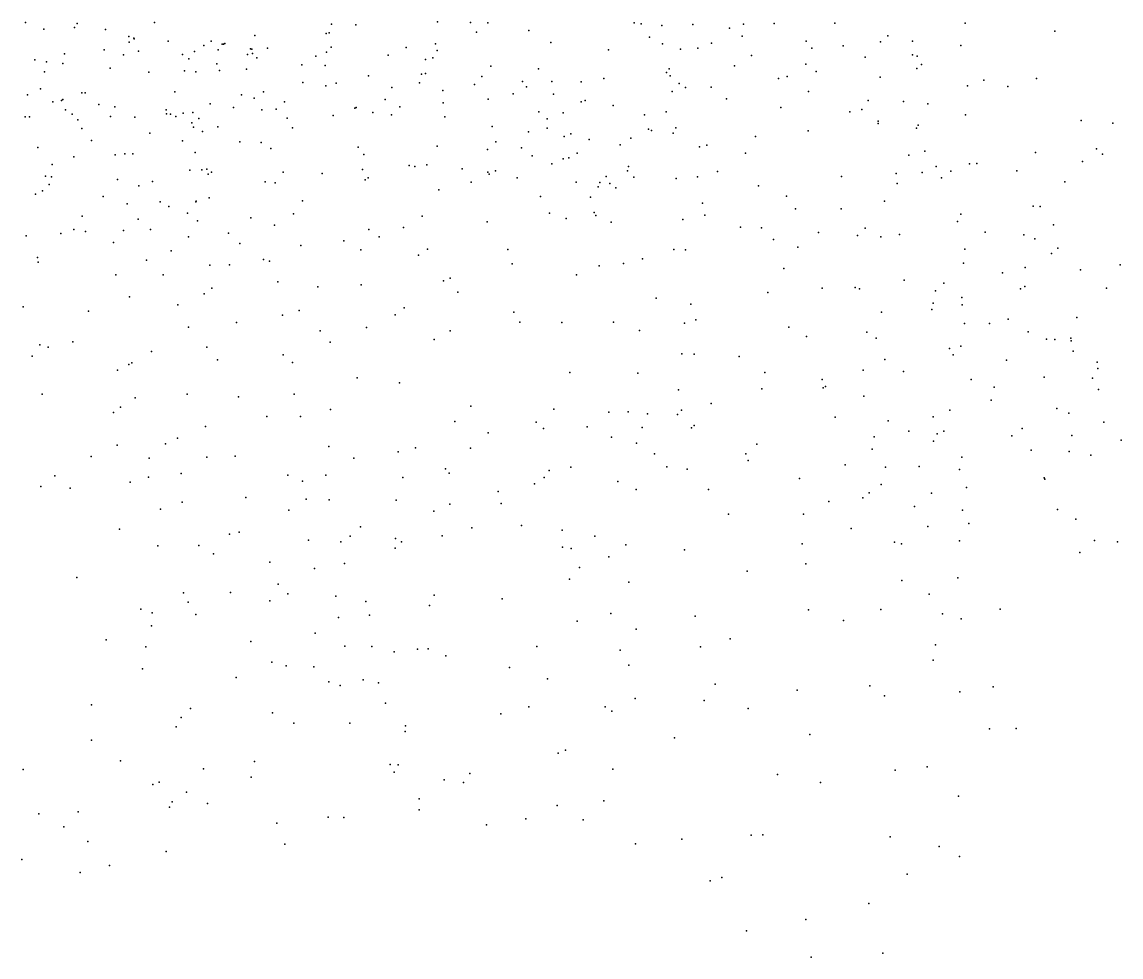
# Model space of a CAD drawing. Header units: metres. Extents: x -23.9 to 23.9, y -28.5 to 28.5.
# Drawn here: x -4.62 to 1.03, y -19.23 to -14.42 of the extents above; entities that cross this region are included whole.
import ezdxf

# ---------------------------------------------------------------- set-up
doc = ezdxf.new("R2010")
doc.units = ezdxf.units.M

msp = doc.modelspace()

# ---------------------------------------------------------------- linework, layer by layer
for p in [(-4.6017, -14.4235, 18.9187), (-4.5082, -14.4593, -0.2133), (-4.351, -14.4497, 14.6879), (-4.3375, -14.4301, -1.9372), (-4.1902, -14.4599, 17.5601), (-3.9382, -14.4243, 14.724), (-3.0281, -14.4326, 10.8429), (-2.9041, -14.4365, 4.8189), (-2.4834, -14.4217, 13.1299), (-2.3145, -14.4246, 17.1206), (-2.2247, -14.4268, 1.192), (-2.0136, -14.4654, -1.128), (-1.4723, -14.4264, 2.3395), (-1.4353, -14.4307, 17.2024), (-1.3297, -14.4389, -0.8757), (-1.1696, -14.4349, 1.5156), (-0.9825, -14.4531, 9.8807), (-0.9103, -14.4327, 4.147), (-0.752, -14.4297, 5.3625), (-0.4404, -14.4285, 13.1093), (0.231, -14.4285, 11.4789), (0.6915, -14.4687, 5.0118), (-4.0712, -14.496, 13.415), (-4.0688, -14.5248, 1.2897), (-4.0458, -14.5042, 6.0777), (-4.0438, -14.5076, 16.675), (-3.8686, -14.5198, 12.82), (-3.6475, -14.5201, 10.7438), (-3.4232, -14.4908, -1.0908), (-3.0563, -14.4804, 15.5802), (-3.0405, -14.4775, -1.8498), (-2.2829, -14.4732, 9.5413), (-1.3931, -14.5002, 16.1469), (-0.9158, -14.4942, 4.6969), (-0.5882, -14.5207, 4.523), (-0.2052, -14.5237, 16.6067), (-0.1679, -14.4936, 14.37), (-0.0403, -14.5196, 15.6044), (-4.1986, -14.5641, 0.4509), (-4.0221, -14.5725, -4.1494), (-3.7333, -14.5727, 1.4236), (-3.6854, -14.5428, 0.8952), (-3.6115, -14.5655, -2.7778), (-3.5903, -14.5359, 1.8537), (-3.5838, -14.5352, -1.9439), (-3.5773, -14.5318, -4.4691), (-3.4447, -14.5597, 6.0861), (-3.4389, -14.5613, 13.5747), (-3.3581, -14.557, 14.9723), (-3.0549, -14.5764, 6.9927), (-3.0302, -14.5519, 10.1214), (-2.6441, -14.5521, 10.7837), (-2.4938, -14.5334, -3.8026), (-2.4856, -14.5675, -3.0102), (-1.9006, -14.5272, 4.5744), (-1.6036, -14.5656, 9.886), (-1.327, -14.5347, 13.4189), (-1.234, -14.5617, 15.5007), (-1.1443, -14.5563, -2.8783), (-1.0746, -14.5311, 11.5841), (-0.5587, -14.5557, -1.2124), (-0.3971, -14.5437, 10.1906), (0.2081, -14.5431, 5.2878), (-4.5548, -14.6156, 12.954), (-4.4938, -14.6269, 16.8765), (-4.4113, -14.6345, 17.9181), (-4.4024, -14.5854, -2.2398), (-4.0984, -14.59, 4.0837), (-3.7957, -14.5882, -2.4422), (-3.7619, -14.6107, 8.8846), (-3.6183, -14.637, 9.9375), (-3.4616, -14.589, 9.3721), (-3.4349, -14.5843, 6.8613), (-3.412, -14.6059, 12.717), (-3.1086, -14.5973, 7.5741), (-2.7369, -14.593, 7.207), (-2.5461, -14.6143, 8.6677), (-2.5071, -14.6059, 16.538), (-0.8689, -14.5941, 2.2956), (-0.5896, -14.6392, 1.7816), (-0.2846, -14.6022, 1.931), (-0.0408, -14.5912, 10.1387), (-0.0159, -14.5976, 5.0167), (-4.5046, -14.6779, 4.9951), (-4.1678, -14.6582, 12.974), (-3.9683, -14.6803, 16.1649), (-3.784, -14.672, -3.9083), (-3.7267, -14.6783, 14.8609), (-3.6052, -14.6708, -0.7255), (-3.4657, -14.6637, -4.1015), (-3.1816, -14.6421, -2.9931), (-3.0618, -14.6461, 3.7737), (-2.5658, -14.6897, 10.2619), (-2.5452, -14.6864, 12.5108), (-2.2088, -14.6489, 16.0993), (-1.9649, -14.6621, -3.4912), (-1.3052, -14.6818, -2.372), (-1.2925, -14.6622, 9.7428), (-0.9559, -14.6469, 14.0752), (-0.5357, -14.6754, 2.2077), (-0.018, -14.6606, 11.6043), (0.0051, -14.6403, 14.9455), (-3.1754, -14.7332, 11.1669), (-3.0573, -14.7498, 13.3142), (-3.0047, -14.7365, 12.6096), (-2.8388, -14.699, 2.0965), (-2.5759, -14.7341, 13.5421), (-2.2939, -14.7422, 11.164), (-2.2555, -14.7012, 10.7272), (-2.047, -14.7272, 1.1556), (-1.8949, -14.7274, 17.3446), (-1.7446, -14.7299, 13.2722), (-1.6289, -14.7125, -1.1614), (-1.2863, -14.6986, -1.9777), (-1.2402, -14.7376, 4.6088), (-0.7303, -14.7119, -1.6735), (-0.6857, -14.7016, 11.8295), (-0.2072, -14.7058, 12.2671), (0.2417, -14.7498, 12.7432), (0.327, -14.7206, 9.1212), (0.5968, -14.7123, 8.8681), (-4.5914, -14.7953, -2.5849), (-4.5255, -14.7658, -1.7248), (-4.3127, -14.7865, 17.1947), (-4.2964, -14.7867, 17.6257), (-3.835, -14.7804, 12.5671), (-3.4922, -14.7954, 15.6599), (-3.3779, -14.7801, 3.6614), (-2.7178, -14.7584, 4.1094), (-2.456, -14.7745, -1.2495), (-2.0945, -14.7905, 13.6174), (-2.0256, -14.7556, 9.7251), (-1.8877, -14.7926, 12.2624), (-1.276, -14.779, 1.483), (-1.208, -14.7586, 16.9436), (-1.0766, -14.7562, -1.101), (-0.5754, -14.7789, 12.4474), (0.4495, -14.754, 5.0622), (-4.4616, -14.8319, 16.0581), (-4.4167, -14.825, 5.8761), (-4.4107, -14.8193, 16.4113), (-4.2261, -14.8457, 4.5614), (-4.1422, -14.8571, -0.3187), (-3.6521, -14.8431, 1.2201), (-3.5322, -14.8617, 8.8643), (-3.4262, -14.8137, 14.0234), (-3.2698, -14.8321, 2.0581), (-2.9089, -14.8653, 0.8181), (-2.9021, -14.8611, -2.9816), (-2.7533, -14.8194, -1.8383), (-2.6777, -14.8573, 11.1279), (-2.4546, -14.8367, 16.845), (-2.2227, -14.8183, 9.4166), (-1.7453, -14.8325, 11.8752), (-1.7238, -14.8259, 4.7337), (-1.5795, -14.8505, 17.2649), (-0.9966, -14.8167, 9.5244), (-0.717, -14.8616, 16.6929), (-0.269, -14.8258, 4.8748), (-0.0868, -14.8309, 13.5751), (0.0385, -14.8416, 16.1041), (-4.6045, -14.9095, 14.5637), (-4.5816, -14.91, 12.2024), (-4.3962, -14.8733, 10.2282), (-4.363, -14.8954, 7.8027), (-4.1659, -14.9077, 12.5425), (-4.0406, -14.9101, 4.2451), (-3.8792, -14.8726, -1.6407), (-3.8769, -14.8945, -2.2427), (-3.8575, -14.8962, 10.8813), (-3.8286, -14.9073, 8.6946), (-3.7917, -14.8907, 15.8001), (-3.7416, -14.8877, 3.7755), (-3.7107, -14.9184, 6.0535), (-3.3863, -14.8732, 9.7516), (-3.3127, -14.8694, 9.2212), (-3.2568, -14.9154, 7.9023), (-3.02, -14.9026, 9.9094), (-2.8163, -14.8871, 8.7504), (-2.7202, -14.8983, 4.764), (-2.4456, -14.9092, -2.9217), (-1.9616, -14.8834, 10.525), (-1.9202, -14.9189, -1.0787), (-1.838, -14.8889, 11.0868), (-1.4183, -14.8992, 11.6594), (-1.3077, -14.8827, 13.8873), (-0.3628, -14.8831, 12.9139), (-0.3017, -14.8715, 10.0694), (0.2318, -14.8984, 9.5113), (-4.3339, -14.9253, 11.9265), (-4.3127, -14.9695, 4.9336), (-3.7464, -14.9399, -2.7734), (-3.7388, -14.9629, -0.8497), (-3.6141, -14.96, 15.1612), (-3.229, -14.9654, 0.8853), (-2.202, -14.9596, -3.279), (-1.919, -14.9669, 16.0874), (-1.3982, -14.9731, 13.211), (-1.3827, -14.9788, 1.8495), (-1.2582, -14.9659, 15.411), (-0.2175, -14.9434, 13.8938), (-0.2174, -14.9322, 16.5311), (-0.0197, -14.9679, 9.883), (-0.011, -14.9518, 15.5921), (0.8273, -14.9274, 12.592), (0.9904, -14.9415, 11.8112), (-4.2625, -15.0315, 10.7582), (-3.9637, -14.993, 11.9326), (-3.7954, -15.032, 6.4882), (-3.6917, -14.9849, -1.3036), (-2.0162, -14.987, 11.3839), (-1.8324, -15.0097, 9.5953), (-1.7982, -14.997, 2.1835), (-1.7043, -15.0261, 10.7556), (-1.49, -15.0185, -3.2608), (-1.2718, -14.9929, -2.9673), (-0.8473, -15.011, 4.5634), (-0.5775, -14.9818, 9.8713), (-4.5387, -15.0675, 17.4541), (-3.4994, -15.0372, 7.3682), (-3.39, -15.0419, 11.1761), (-3.3399, -15.0723, 13.7878), (-2.8908, -15.0657, 13.4674), (-2.4859, -15.0593, 13.7247), (-2.227, -15.0765, 16.348), (-2.1838, -15.0384, 1.6426), (-2.0518, -15.0691, 8.9659), (-1.5439, -15.0538, -2.2126), (-1.1354, -15.0637, 16.0524), (-1.0983, -15.0556, 12.8744), (0.023, -15.0855, 14.9104), (0.9057, -15.0741, 4.4239), (-4.354, -15.1145, -0.1384), (-4.1407, -15.1044, -1.3872), (-4.0917, -15.099, 15.8786), (-4.0509, -15.1001, -0.6825), (-3.7295, -15.0931, 14.5537), (-2.8616, -15.1031, 12.2558), (-1.9969, -15.1105, 1.9205), (-1.8367, -15.1246, 12.4938), (-1.8084, -15.1202, 1.5463), (-1.7644, -15.0955, 13.6338), (-0.8992, -15.0956, 16.4593), (-0.059, -15.1061, 9.5299), (0.5921, -15.0922, 11.6208), (0.833, -15.1383, 8.6766), (0.9357, -15.1009, 12.1944), (-4.4649, -15.1538, 10.4612), (-3.7574, -15.1832, 15.5063), (-3.6952, -15.1812, -1.9672), (-3.6693, -15.1777, 12.2836), (-3.6625, -15.2045, 10.9541), (-3.6464, -15.1938, 7.7555), (-3.2774, -15.1929, 7.6677), (-3.0761, -15.2006, 3.7718), (-2.8689, -15.1807, -1.8141), (-2.63, -15.16, 9.1798), (-2.6005, -15.1639, -2.1225), (-2.5383, -15.1553, -1.6773), (-2.3559, -15.1773, -1.3527), (-2.2244, -15.1936, 10.2226), (-2.2181, -15.2032, 14.1148), (-2.1848, -15.1876, -2.9396), (-1.896, -15.1509, -2.3345), (-1.5062, -15.1865, 9.4479), (-1.5011, -15.1648, -2.563), (-1.0431, -15.1898, 11.9187), (-0.1246, -15.2001, 12.8338), (0.0092, -15.195, 14.5465), (0.0819, -15.1642, 11.9315), (0.1562, -15.1892, 12.336), (0.252, -15.1513, 12.8259), (0.2905, -15.1498, 9.273), (0.4966, -15.1865, 5.5808), (-4.499, -15.2137, 14.8293), (-4.4801, -15.2577, 14.3928), (-4.4681, -15.2179, 9.9307), (-4.1285, -15.2307, 5.1449), (-3.949, -15.242, 4.2302), (-3.3696, -15.2425, -1.7748), (-3.3185, -15.2481, 1.428), (-2.8562, -15.2325, 1.2097), (-2.8407, -15.2234, 1.6925), (-2.3109, -15.2452, 4.4215), (-2.0741, -15.2222, 16.8752), (-1.771, -15.2449, 14.0155), (-1.6494, -15.2465, 16.8772), (-1.6165, -15.2162, 16.4111), (-1.5964, -15.2518, -2.9333), (-1.4733, -15.2198, 12.0504), (-1.2553, -15.2268, 13.8419), (-1.1466, -15.2182, 15.0299), (-0.4066, -15.2163, 4.9408), (-0.1201, -15.252, 15.2662), (0.109, -15.2223, 5.0911), (0.7421, -15.2431, 7.6636), (-4.5507, -15.3074, 11.6686), (-4.5145, -15.2891, 7.4921), (-4.2036, -15.318, -0.8978), (-4.0197, -15.2644, 5.6172), (-2.4774, -15.2851, 11.5383), (-1.6575, -15.2691, 11.1516), (-1.567, -15.2736, -1.5401), (-0.8327, -15.2634, 16.0982), (-0.6884, -15.3175, 4.6723), (-4.0803, -15.3565, 11.6103), (-3.9092, -15.3462, 15.1958), (-3.8648, -15.3694, 6.0901), (-3.7269, -15.3455, -2.4504), (-3.7252, -15.3433, 5.3731), (-3.6586, -15.3253, 8.795), (-3.1787, -15.3408, 8.1935), (-1.9538, -15.3189, -1.3421), (-1.6968, -15.3219, 4.5947), (-1.12, -15.3527, 14.5257), (-0.1841, -15.3434, 12.5139), (0.5805, -15.3687, 4.7099), (0.6168, -15.3701, 12.6424), (-4.3109, -15.4198, 15.5076), (-3.7695, -15.4036, 4.5845), (-3.4438, -15.4287, 4.7932), (-3.224, -15.4078, 11.1528), (-2.562, -15.4197, 12.3658), (-1.9078, -15.4037, -1.9973), (-1.6782, -15.4012, 11.5831), (-1.669, -15.4163, 10.5694), (-1.1093, -15.4146, 13.1453), (-0.6424, -15.3828, 14.1797), (-0.4067, -15.3819, 15.5295), (0.2078, -15.4092, 5.6602), (-4.0223, -15.4352, 7.1715), (-3.7183, -15.4434, 13.8806), (-3.3216, -15.4664, -2.754), (-2.6579, -15.4789, 4.5346), (-2.2276, -15.4491, 12.1488), (-1.8219, -15.4321, 12.1796), (-1.5911, -15.4508, 12.5497), (-1.2213, -15.4362, 13.4822), (-0.9254, -15.4772, 14.9394), (-0.8175, -15.4794, 9.4927), (-0.2843, -15.4813, 9.0693), (0.1914, -15.4464, 13.4301), (0.6846, -15.464, 8.96), (-4.5999, -15.521, -1.0347), (-4.4216, -15.5092, 6.1722), (-4.3536, -15.4888, 10.5978), (-4.2946, -15.4985, 6.6992), (-4.0988, -15.4937, 7.5899), (-3.9599, -15.4878, 14.1548), (-3.7637, -15.5265, 6.5233), (-3.558, -15.5075, 4.0471), (-2.8371, -15.4891, -2.4955), (-2.7834, -15.5259, 13.8011), (-0.7554, -15.5398, 13.7826), (-0.5241, -15.5034, 13.199), (-0.3228, -15.5193, 14.8754), (-0.204, -15.5264, 13.3721), (-0.1083, -15.5147, 5.2697), (0.3338, -15.5021, 12.2861), (0.5321, -15.5165, 13.3449), (0.5889, -15.5362, 5.2851), (-4.1492, -15.5559, 8.6378), (-3.8527, -15.598, 5.8184), (-3.5003, -15.5596, 9.1466), (-3.1863, -15.5703, 4.1699), (-2.965, -15.5473, 9.1763), (-2.8779, -15.5935, 4.831), (-2.5343, -15.5893, 10.1835), (-2.1225, -15.5916, 12.4449), (-1.2682, -15.5905, 12.6418), (-1.2089, -15.5931, 4.5179), (-0.6304, -15.5796, 14.4945), (0.2291, -15.5893, 9.1754), (0.7061, -15.5843, 5.8559), (-4.541, -15.6321, 10.1881), (-4.5366, -15.656, 14.0931), (-3.9799, -15.6468, 8.0375), (-3.3784, -15.6425, 12.3228), (-3.3474, -15.6517, 8.3906), (-2.5821, -15.6203, 11.5901), (-1.4288, -15.6385, 12.1203), (0.6749, -15.612, 4.9346), (-3.6548, -15.6719, 12.5682), (-3.5528, -15.6694, 13.5692), (-2.1003, -15.6641, 4.2925), (-1.652, -15.6748, 11.273), (-1.5268, -15.6631, 13.9606), (-0.7027, -15.6888, 4.8641), (0.2216, -15.6612, 14.8711), (0.4224, -15.7117, 15.4068), (0.5386, -15.684, 6.6282), (0.8226, -15.6949, 12.7742), (1.028, -15.6696, 6.9526), (-4.1373, -15.7218, 5.9936), (-3.8938, -15.7216, 6.8206), (-3.3039, -15.7581, 10.8987), (-2.4522, -15.7516, 12.6858), (-2.4186, -15.7387, 9.5949), (-1.7688, -15.7219, 10.0459), (-0.0833, -15.7492, 15.4992), (0.1197, -15.7636, 5.3701), (-3.6842, -15.8198, 5.623), (-3.6449, -15.7893, 12.0888), (-3.0982, -15.7824, 5.3818), (-2.8754, -15.772, 13.4252), (-2.3783, -15.8099, 14.2547), (-0.7843, -15.8124, 9.1453), (-0.5045, -15.7903, 12.6615), (-0.3363, -15.7858, 13.888), (-0.3127, -15.793, 4.8232), (0.0771, -15.8032, 13.6549), (0.5151, -15.7927, 8.4745), (0.537, -15.7806, 7.1901), (0.9573, -15.7895, 8.9038), (-4.0679, -15.8351, 14.0596), (-3.8199, -15.8753, 10.5521), (-1.3591, -15.8415, 10.1864), (-1.1808, -15.8718, 9.1154), (0.0651, -15.867, 5.0473), (0.2133, -15.8379, 12.175), (0.2152, -15.8756, 8.0858), (-4.6149, -15.8856, 11.4234), (-4.2779, -15.9085, 8.1457), (-3.2802, -15.9285, 11.5432), (-3.1953, -15.9039, 12.4469), (-2.7008, -15.9271, 13.9248), (-2.6551, -15.8903, 11.9473), (-2.0908, -15.9131, 9.6768), (-0.2007, -15.9127, 14.2158), (0.0592, -15.8997, 8.4927), (-3.7638, -15.9903, 13.5944), (-3.5178, -15.9669, 6.4385), (-2.8479, -15.9925, 5.1917), (-2.0594, -15.9641, 14.2485), (-1.8439, -15.9664, 4.1885), (-1.5792, -15.9655, 13.3151), (-1.2139, -15.9705, 12.0685), (-1.1543, -15.9531, 12.9691), (-0.6765, -15.99, 13.7951), (0.2271, -15.9722, 14.5372), (0.3557, -15.9711, 13.7641), (0.4508, -15.9486, 15.668), (0.8039, -15.9408, 8.1426), (-3.0869, -16.0085, 12.0049), (-2.4185, -16.0084, 4.179), (-1.4449, -16.0076, 4.8001), (-0.5855, -16.0385, 14.1271), (-0.276, -16.0168, 8.9255), (-0.2273, -16.0476, 14.6291), (0.5538, -16.0142, 14.6603), (0.6486, -16.0519, 8.981), (0.7742, -16.0476, 5.3701), (-4.5294, -16.0812, 10.4579), (-4.4859, -16.0939, 7.9083), (-4.3592, -16.0653, 13.887), (-3.6696, -16.0924, 13.204), (-3.0363, -16.0681, 12.9197), (-2.5011, -16.0543, 12.2406), (0.1504, -16.1005, 6.115), (0.2088, -16.0883, 5.5788), (0.6922, -16.0539, 5.7996), (0.775, -16.0611, 13.1614), (-4.5684, -16.139, 13.3164), (-3.9542, -16.1149, 12.0046), (-3.6144, -16.1584, 8.1562), (-3.2772, -16.1327, 5.6915), (-1.2274, -16.1283, 11.0318), (-1.1631, -16.1294, 10.5395), (-0.9315, -16.1418, 9.1206), (-0.1829, -16.1562, 7.8879), (0.1685, -16.1334, 7.1736), (0.4421, -16.1594, 8.5164), (0.7863, -16.1143, 15.3537), (-4.1286, -16.2115, 11.2325), (-4.0714, -16.183, 13.5768), (-4.0554, -16.1732, 5.8844), (-3.229, -16.1713, 6.2543), (-0.295, -16.2122, 15.665), (-0.0864, -16.2178, 8.5554), (0.9092, -16.171, 4.1682), (0.912, -16.2022, 12.3828), (-2.897, -16.2505, 5.9663), (-2.6782, -16.2773, 13.7321), (-1.8025, -16.2237, 13.8887), (-1.4538, -16.227, 9.8554), (-0.8006, -16.2232, 4.8153), (-0.5055, -16.2602, 14.9435), (0.2603, -16.2588, 12.3357), (0.6366, -16.2473, 15.6359), (0.8855, -16.2523, 4.5237), (-3.7718, -16.3341, 6.6618), (-3.2203, -16.3343, 5.3259), (-1.2444, -16.3128, 9.1133), (-0.8149, -16.308, 13.9318), (-0.4997, -16.3016, 15.3715), (-0.4884, -16.2957, 13.191), (0.3794, -16.2989, 14.1909), (0.9158, -16.3116, 6.1127), (-4.5176, -16.3355, 5.8192), (-4.0389, -16.3536, 7.8437), (-3.5063, -16.3479, 12.3832), (-1.0757, -16.3824, 12.7891), (-0.2913, -16.3451, 12.736), (0.3635, -16.3652, 13.2695), (-4.1504, -16.4294, 8.9192), (-4.1147, -16.4016, 10.6657), (-3.0339, -16.4133, 4.908), (-2.3126, -16.3957, 12.3451), (-1.8854, -16.4125, 9.4997), (-1.6017, -16.4275, 13.2903), (-1.5032, -16.4255, 5.0687), (-1.403, -16.4366, 11.9896), (-1.2484, -16.4388, 10.0821), (-1.2293, -16.4176, 11.5337), (0.151, -16.4166, 6.3288), (0.7025, -16.4092, 9.1844), (0.764, -16.4318, 14.8524), (-3.6764, -16.5006, 7.2386), (-3.3614, -16.4497, 8.1944), (-3.1881, -16.4492, 10.585), (-2.3937, -16.4747, 13.8221), (-1.9753, -16.4789, 4.2165), (-1.7135, -16.5029, 5.3629), (-1.1636, -16.4955, 6.102), (-0.4378, -16.4533, 8.9704), (-0.1656, -16.4719, 7.146), (0.0664, -16.4505, 12.5689), (0.9428, -16.4792, 5.4955), (-3.82, -16.5614, 7.5492), (-2.2236, -16.5339, 6.0159), (-1.938, -16.5111, 13.7172), (-1.5882, -16.5554, 4.7545), (-1.4312, -16.5069, 9.5661), (-1.1764, -16.508, 12.2606), (-0.237, -16.5545, 15.6464), (-0.0596, -16.5251, 13.0687), (0.0855, -16.5391, 6.7198), (0.1201, -16.5246, 15.7925), (0.4697, -16.5487, 14.5931), (0.524, -16.5111, 13.6731), (0.7789, -16.5471, 15.2724), (-4.1309, -16.5963, 6.0373), (-3.8832, -16.5907, 6.8785), (-3.0417, -16.6034, 7.7209), (-2.5967, -16.6111, 12.1718), (-2.3144, -16.6127, 11.9328), (-1.4595, -16.5859, 5.7838), (-0.842, -16.5912, 5.0585), (0.0674, -16.5761, 5.4755), (1.0318, -16.5709, 12.1989), (-4.2655, -16.6557, 7.6905), (-3.9671, -16.6638, 6.4808), (-3.67, -16.6589, 13.0865), (-3.5236, -16.6527, 12.7068), (-2.9135, -16.6644, 10.4828), (-2.6864, -16.6311, 13.6082), (-1.3667, -16.642, 5.3934), (-0.8981, -16.641, 8.9024), (-0.2489, -16.6182, 8.3939), (0.2136, -16.6591, 14.3136), (0.5698, -16.6234, 8.1562), (0.7651, -16.6302, 13.3834), (0.8758, -16.6484, 4.2262), (-2.4417, -16.7194, 10.4904), (-1.9098, -16.7271, 9.708), (-1.7977, -16.7108, 13.4095), (-1.3035, -16.7086, 10.5867), (-1.2, -16.7198, 11.2537), (-0.886, -16.6762, 5.3913), (-0.3862, -16.6984, 15.263), (-0.1803, -16.7092, 14.4126), (-0.0059, -16.7069, 7.3541), (0.2004, -16.7218, 5.8945), (-4.4511, -16.754, 6.8019), (-4.064, -16.787, 13.1853), (-3.9707, -16.761, 7.2745), (-3.8013, -16.7421, 12.2114), (-3.2527, -16.7517, 5.5067), (-3.1779, -16.7819, 12.2961), (-3.0577, -16.7514, 6.4228), (-2.662, -16.7638, 10.7642), (-2.4238, -16.7414, 4.6269), (-1.9349, -16.7629, 12.4376), (-1.5566, -16.7836, 12.3554), (-0.6225, -16.7686, 14.1595), (0.6365, -16.7652, 15.0206), (0.6402, -16.7709, 12.532), (-4.5243, -16.8099, 6.3822), (-4.3733, -16.818, 7.2465), (-2.1708, -16.8359, 9.9914), (-1.9854, -16.7953, 4.6341), (-1.461, -16.8254, 10.2092), (-1.0906, -16.8241, 5.7572), (-0.2638, -16.8422, 6.6866), (-0.2012, -16.8, 5.2934), (0.0564, -16.8435, 14.7563), (0.2366, -16.8138, 15.5822), (-3.7971, -16.8906, 12.5673), (-3.4687, -16.8659, 8.8366), (-3.1588, -16.8749, 5.1414), (-3.0402, -16.8779, 5.8447), (-2.6963, -16.8804, 10.3058), (-2.4193, -16.9002, 11.6725), (-2.1567, -16.8973, 10.7894), (-0.4706, -16.887, 8.5732), (-0.2957, -16.868, 7.0827), (-3.9086, -16.9255, 8.9378), (-3.2481, -16.9307, 7.0471), (-2.5017, -16.9358, 13.2412), (-0.9868, -16.9512, 9.0223), (-0.6017, -16.9519, 13.6637), (-0.0299, -16.9122, 15.375), (0.2166, -16.9315, 13.463), (0.7047, -16.9281, 8.2746), (-2.0516, -17.0103, 11.5043), (0.2495, -16.999, 13.796), (0.7992, -16.9778, 13.2458), (-4.1194, -17.0296, 12.7123), (-3.5538, -17.0545, 11.8776), (-3.5037, -17.0434, 8.3751), (-2.9322, -17.065, 4.8726), (-2.8788, -17.0173, 7.4148), (-2.4593, -17.0622, 11.2756), (-2.3066, -17.0214, 9.6925), (-1.8426, -17.0341, 5.9284), (-1.6746, -17.0641, 8.1789), (-0.3554, -17.0249, 14.084), (0.0374, -17.0151, 5.545), (-3.9213, -17.1144, 12.2775), (-3.7113, -17.1125, 10.7852), (-3.1466, -17.0849, 6.4006), (-2.9807, -17.0946, 12.1615), (-2.7005, -17.1265, 7.7619), (-2.6999, -17.0774, 10.9659), (-2.6693, -17.0942, 4.6601), (-1.8401, -17.1214, 5.0002), (-1.5153, -17.109, 9.6954), (-0.608, -17.1034, 5.3707), (-0.1336, -17.0955, 13.562), (-0.0978, -17.1039, 8.1611), (0.2017, -17.0895, 6.0696), (0.8948, -17.087, 12.5082), (1.014, -17.0931, 8.8119), (-3.6354, -17.1561, 8.9863), (-1.7962, -17.1276, 11.1384), (-1.6028, -17.1716, 6.5074), (-1.2124, -17.1347, 9.5146), (0.8205, -17.1479, 12.9269), (-3.346, -17.1978, 7.9519), (-3.1161, -17.2312, 5.2369), (-2.9623, -17.206, 6.0529), (-1.7533, -17.2262, 5.6229), (-0.59, -17.2068, 8.8909), (-4.3381, -17.2777, 8.8707), (-1.8041, -17.2859, 9.6181), (-0.8901, -17.2443, 5.6074), (-0.095, -17.2925, 8.7476), (0.1933, -17.2788, 8.5615), (-3.3032, -17.3113, 7.4414), (-1.4996, -17.3011, 5.9739), (-3.7906, -17.3552, 8.6341), (-3.7655, -17.4035, 10.5507), (-3.5474, -17.3551, 7.0967), (-3.3462, -17.3973, 10.3116), (-3.254, -17.3607, 10.796), (-3.007, -17.3727, 5.635), (-2.8527, -17.4009, 9.8194), (-2.5013, -17.3681, 9.7119), (-2.1516, -17.3862, 4.623), (0.0445, -17.3626, 5.924), (-4.0101, -17.4395, 8.9697), (-3.9508, -17.4595, 12.5498), (-2.5239, -17.4205, 11.939), (-1.5927, -17.4623, 6.9581), (-0.5756, -17.4436, 5.6148), (-0.2038, -17.4414, 5.6775), (0.1144, -17.4645, 7.7657), (0.4109, -17.44, 8.1624), (-3.7269, -17.4679, 8.057), (-2.9923, -17.4829, 7.7454), (-2.8325, -17.4715, 12.1375), (-1.765, -17.5021, 5.3646), (-1.1582, -17.4752, 7.0776), (-0.3961, -17.4977, 7.6514), (0.2103, -17.4889, 6.8759), (-3.955, -17.5248, 11.9816), (-3.1124, -17.563, 10.1025), (-1.4617, -17.542, 9.1704), (-4.1883, -17.5971, 12.7719), (-3.9844, -17.6338, 10.3615), (-3.4439, -17.6068, 7.3209), (-2.9596, -17.6304, 4.9021), (-2.8206, -17.6315, 6.1512), (-1.9719, -17.6326, 4.8217), (-1.1313, -17.6328, 8.8871), (-0.978, -17.5918, 5.9097), (0.0771, -17.624, 8.9181), (-2.7067, -17.6595, 9.5147), (-2.5858, -17.6457, 4.6399), (-2.5313, -17.6432, 11.137), (-2.4413, -17.6802, 11.566), (-1.544, -17.6514, 8.3255), (-4.001, -17.7471, 12.2459), (-3.335, -17.7117, 12.0051), (-3.2626, -17.7316, 10.7766), (-3.1202, -17.7369, 6.3203), (-2.113, -17.7394, 9.6006), (-1.5003, -17.7286, 7.982), (0.0656, -17.7024, 6.4783), (-3.5182, -17.7913, 6.9813), (-2.8664, -17.8025, 10.9984), (-1.9177, -17.7977, 8.5853), (-3.0426, -17.8131, 9.6635), (-2.9836, -17.8326, 7.5625), (-2.7866, -17.8182, 5.6349), (-1.0557, -17.8249, 6.2067), (-0.6336, -17.8571, 6.2712), (-0.2605, -17.8348, 8.9776), (0.3746, -17.8386, 7.8514), (-1.4669, -17.8997, 6.8537), (-1.1121, -17.9101, 6.8154), (-0.1839, -17.8849, 7.516), (0.2022, -17.8649, 6.9351), (-4.2628, -17.9317, 12.4787), (-3.7541, -17.9502, 8.1624), (-3.3328, -17.9732, 6.6715), (-2.7514, -17.9236, 5.0274), (-2.014, -17.9413, 9.293), (-1.6205, -17.9414, 6.3769), (-1.5874, -17.9643, 5.7086), (-0.8866, -17.9502, 8.6425), (-3.8024, -17.9972, 9.8215), (-3.2225, -18.0264, 7.2389), (-2.9344, -18.0266, 11.5901), (-2.1585, -17.9781, 5.159), (-3.8278, -18.0456, 10.5955), (-2.6498, -18.0687, 7.5585), (-2.649, -18.0404, 6.2501), (-0.5683, -18.0841, 8.7733), (0.3561, -18.0559, 8.6863), (0.4932, -18.0528, 8.3136), (-4.2633, -18.1128, 12.1567), (-1.2651, -18.1007, 8.207), (-1.8624, -18.1809, 5.6566), (-1.8254, -18.1642, 7.6667), (-4.1136, -18.219, 8.5425), (-3.4243, -18.2233, 11.2611), (-2.7275, -18.238, 9.1772), (-2.6856, -18.241, 8.4108), (0.0349, -18.2505, 8.7939), (-4.6148, -18.2639, 12.0821), (-3.6877, -18.2612, 11.5327), (-3.4426, -18.303, 8.393), (-2.7057, -18.2779, 7.992), (-2.3169, -18.2851, 5.7965), (-1.5825, -18.263, 6.7795), (-0.735, -18.2897, 6.8344), (-0.1293, -18.2675, 6.8996), (-3.9472, -18.341, 11.8298), (-3.9145, -18.3292, 11.0742), (-2.4487, -18.3168, 6.5796), (-2.35, -18.3304, 8.0168), (-0.5132, -18.3315, 7.1732), (-3.7751, -18.3802, 8.7149), (-2.5783, -18.4154, 7.3523), (-1.6273, -18.4253, 7.7886), (0.1953, -18.4006, 8.3583), (-4.3323, -18.482, 11.9381), (-3.8622, -18.458, 10.343), (-3.8482, -18.4312, 9.8918), (-3.6671, -18.4389, 9.4698), (-2.5779, -18.4708, 6.9287), (-1.8681, -18.4489, 6.6688), (-4.5347, -18.4912, 8.7033), (-3.0455, -18.5092, 8.756), (-2.9645, -18.5104, 9.2185), (-2.0295, -18.5169, 7.4696), (-1.7343, -18.5223, 7.0424), (-4.4057, -18.5589, 11.1433), (-3.3099, -18.5408, 9.4274), (-2.2308, -18.548, 6.7318), (-4.2827, -18.6345, 11.5772), (-3.2694, -18.6477, 9.0779), (-1.4653, -18.646, 7.3599), (-1.2277, -18.6225, 7.0942), (-0.8698, -18.6017, 8.5409), (-0.8108, -18.6002, 7.1193), (-0.1554, -18.6096, 7.37), (-3.8799, -18.6864, 9.1872), (0.0963, -18.6596, 7.597), (-4.6206, -18.7262, 10.3632), (-4.1703, -18.7584, 9.4337), (0.2011, -18.7117, 8.1586), (-4.321, -18.793, 10.19), (-1.0215, -18.8189, 8.3012), (-0.0675, -18.8024, 8.5073), (-1.0809, -18.8365, 7.7594), (-0.265, -18.9529, 7.4548), (-0.5892, -19.0348, 8.4891), (-0.8948, -19.0943, 8.0835), (-0.1934, -19.208, 7.9584), (-0.5613, -19.228, 7.8089)]:
    msp.add_point(p)

doc.saveas('drawing.dxf')
